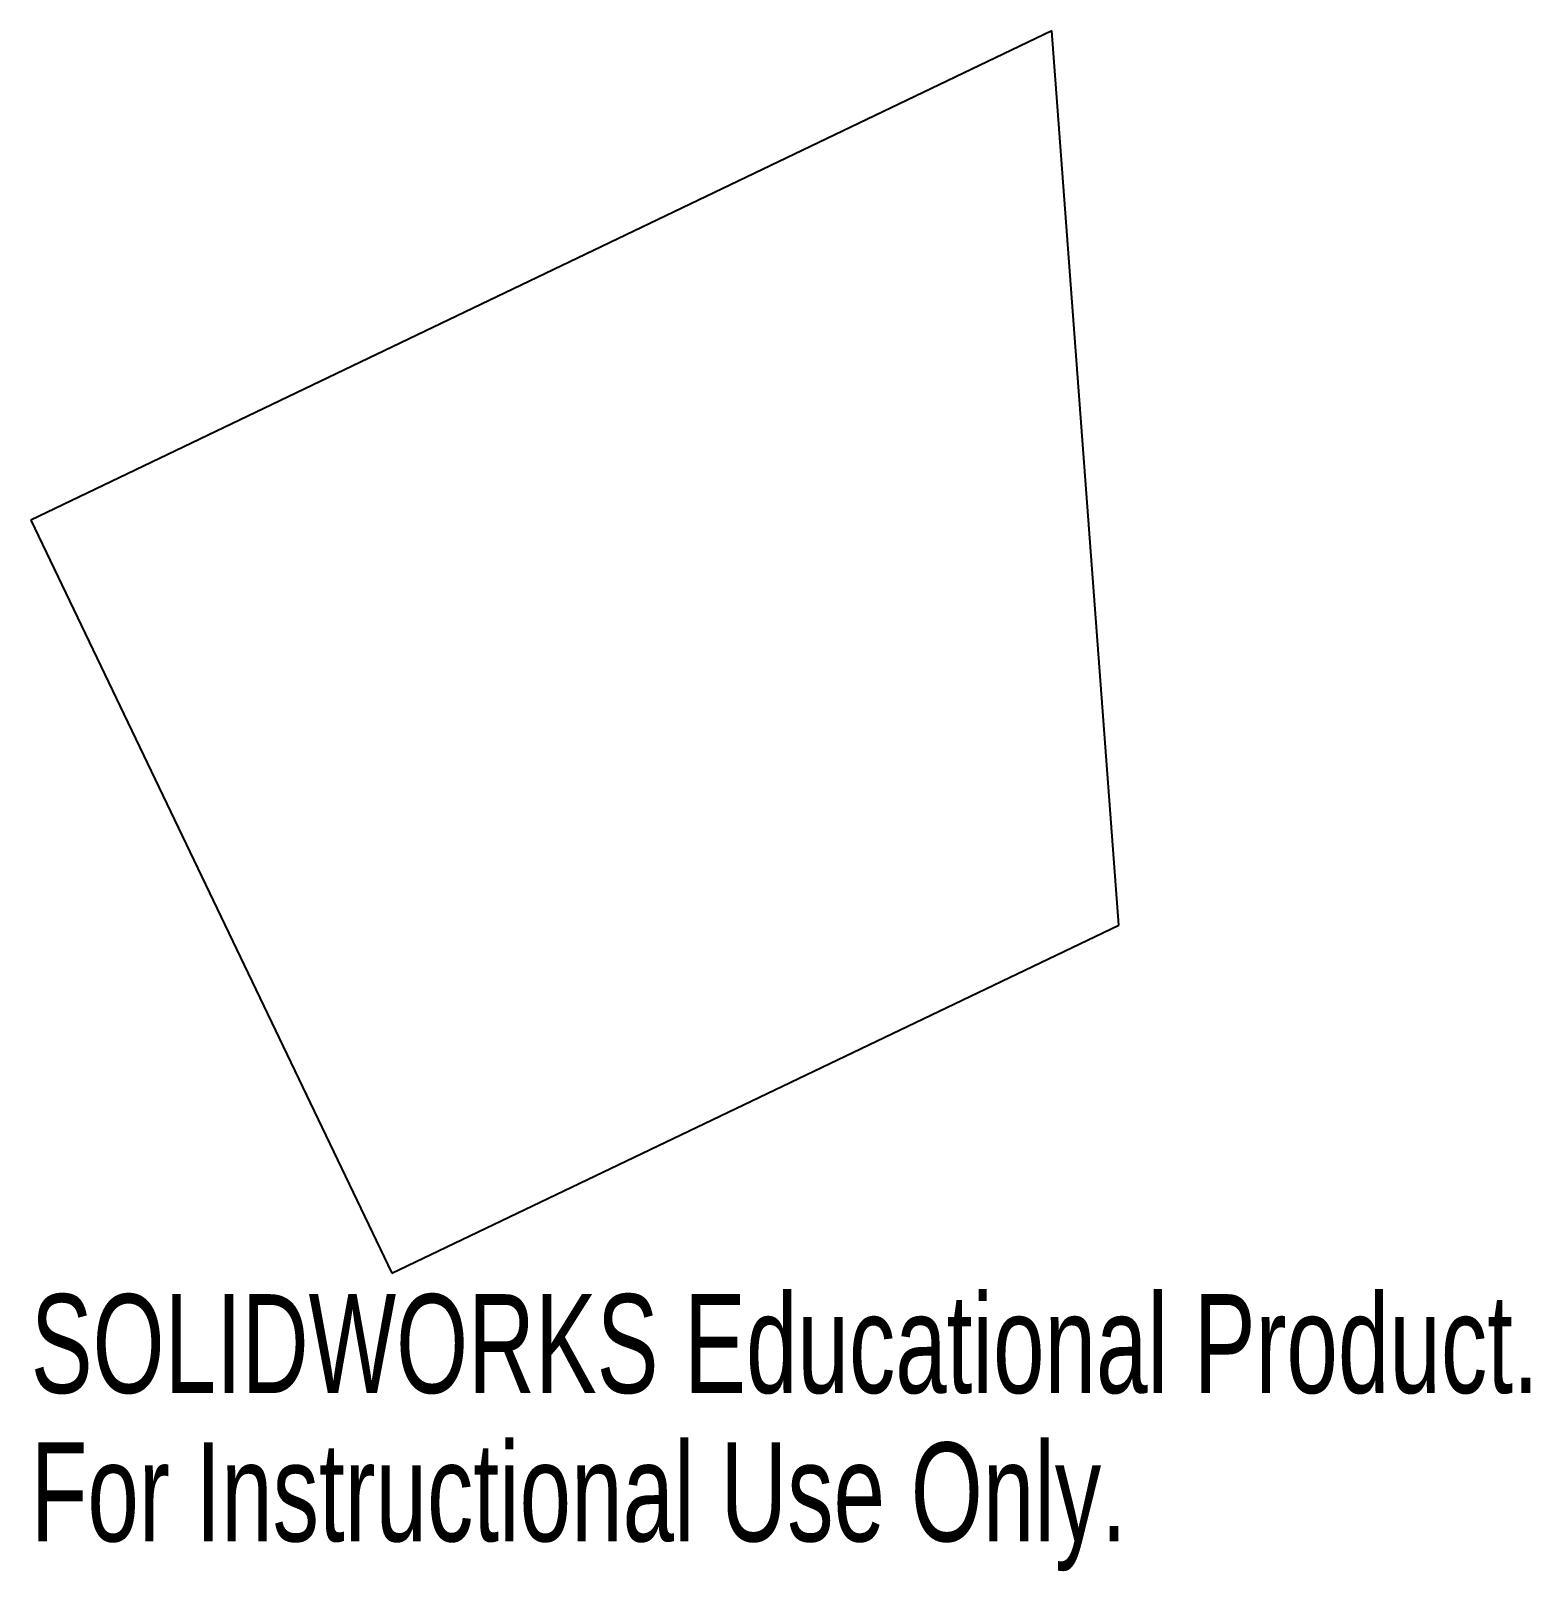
# Model space of a CAD drawing. Header units: millimetres. Extents: x -7 to 66.3, y -32.5 to 42.8.
import ezdxf

# ---------------------------------------------------------------- set-up
doc = ezdxf.new("R2010")
doc.units = ezdxf.units.MM
doc.styles.add('SLDTEXTSTYLE0', font='TXT', dxfattribs={"width": 0.7})

msp = doc.modelspace()

# ---------------------------------------------------------------- linework, layer by layer
at = {"color": 7, "linetype": 'Continuous', "lineweight": 25}
for p, q in [((42.936, 42.813), (-6.963, 18.897)), ((46.204, -0.902), (42.936, 42.813)), ((-6.963, 18.897), (10.686, -17.926)), ((10.686, -17.926), (46.204, -0.902))]:
    msp.add_line(p, q, dxfattribs=at)

# ---------------------------------------------------------------- texts
at = {"color": 7, "linetype": 'Continuous', "char_height": 4.83362, "attachment_point": 1, "style": 'SLDTEXTSTYLE0'}
for s, insert in [('SOLIDWORKS Educational Product.', (-6.963, -18.945)), ('For Instructional Use Only.', (-6.963, -26.196))]:
    msp.add_mtext(s, dxfattribs=dict(at, insert=insert))

doc.saveas('drawing.dxf')
